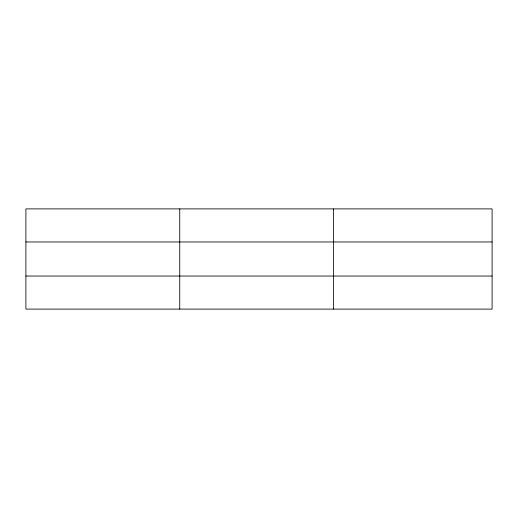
<?xml version="1.0" encoding="UTF-8"?>
<svg xmlns="http://www.w3.org/2000/svg" width="518" height="518" viewBox="0 0 518 518"><rect width="100%" height="100%" fill="white"/><g stroke="black" fill="none" stroke-linecap="round" stroke-linejoin="round"><path stroke-width="0.78" d="M179.746 309.104L179.746 208.896M333.592 309.104L333.592 208.896M492.1 276.036L492.1 309.104L25.9 309.104L25.9 208.896L492.1 208.896L492.1 276.036L25.9 276.036M25.9 241.964L492.1 241.964"/></g></svg>
